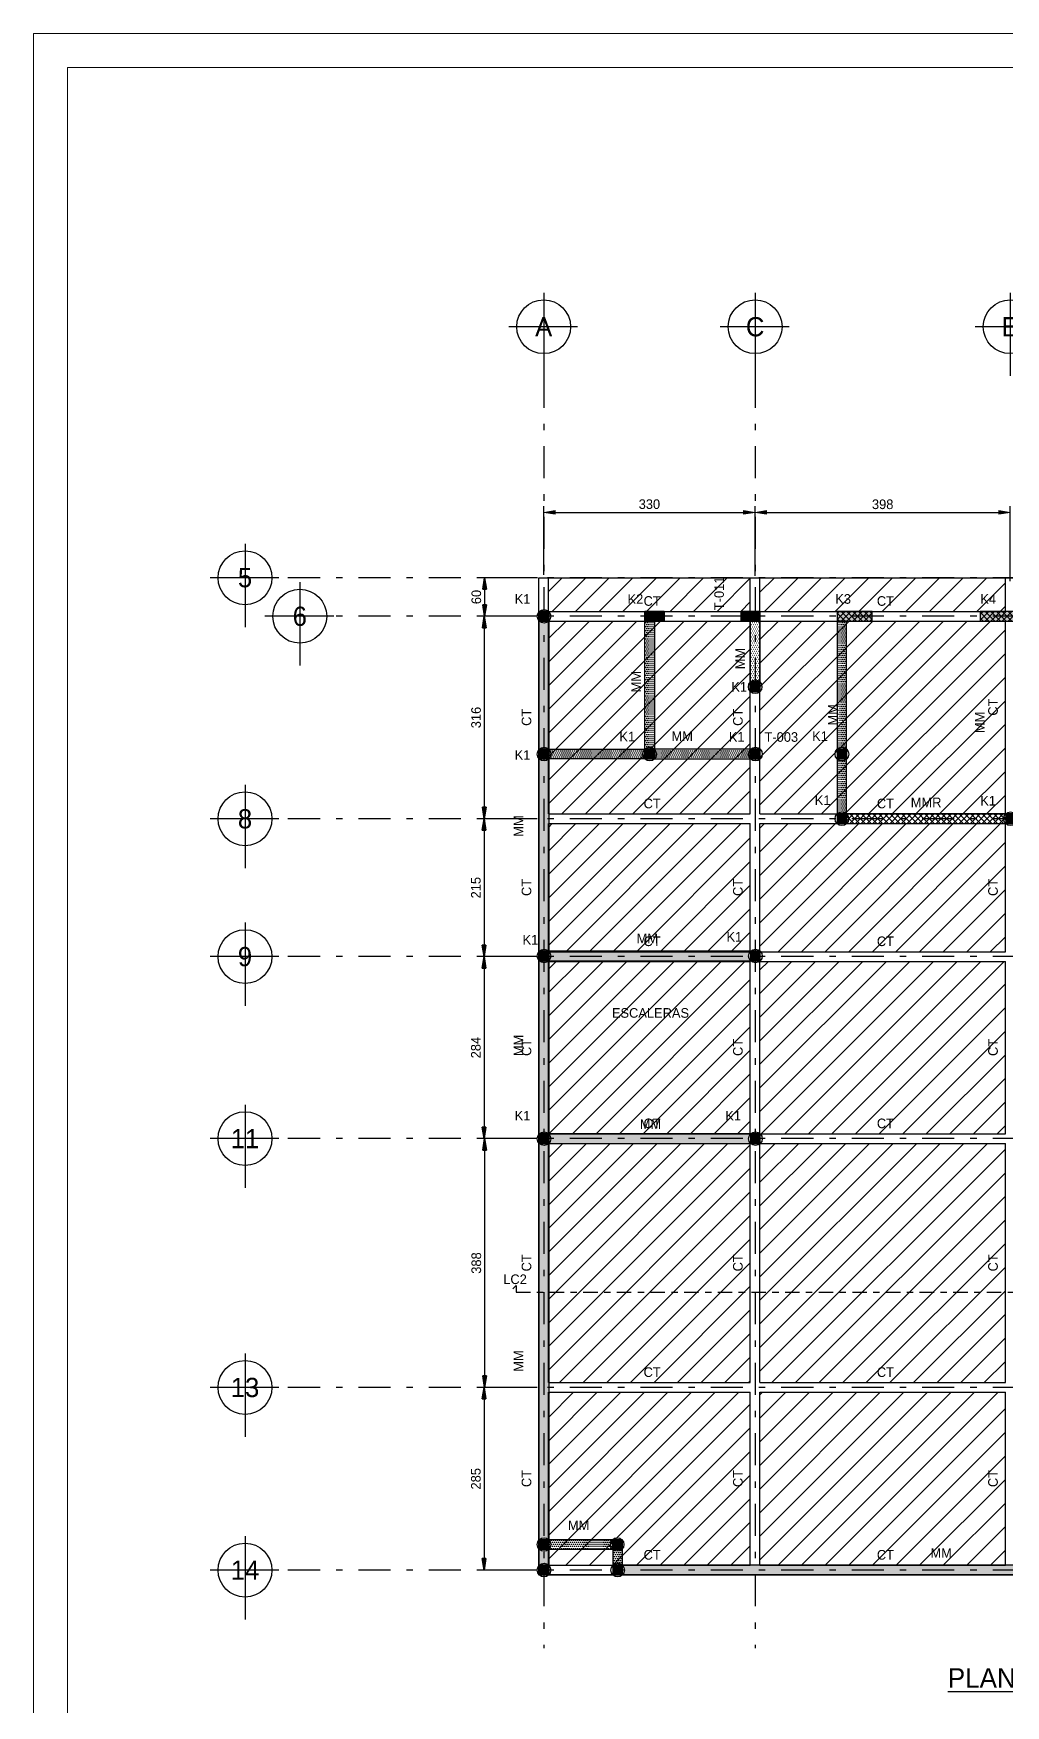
# Model space of a CAD drawing. Header units: millimetres. Extents: x -25 to 297, y -2 to 43.
# Drawn here: x -0.31 to 14.86, y 16.95 to 43.04 of the extents above; entities that cross this region are included whole.
import ezdxf
from ezdxf.enums import TextEntityAlignment as Align

# ---------------------------------------------------------------- set-up
doc = ezdxf.new("R2010")
doc.units = ezdxf.units.MM
doc.linetypes.add('DASHDOT', pattern=[1, 0.5, -0.25, 0, -0.25])
doc.linetypes.add('TRABE', pattern=[1.125, 0.75, -0.125, 0.125, -0.125])
for name, color, linetype in [('6', 7, 'Continuous'), ('C', 11, 'Continuous'), ('CT', 4, 'Continuous'), ('CTE', 242, 'Continuous'), ('EJES', 250, 'DASHDOT'), ('KS', 242, 'Continuous'), ('losa', 251, 'Continuous'), ('muros', 1, 'Continuous'), ('TEXT', 5, 'Continuous'), ('TITULO', 242, 'Continuous')]:
    doc.layers.add(name, color=color, linetype=linetype)
doc.styles.add('LEROY', font='stylu.ttf')
doc.dimstyles.new('LEROY', dxfattribs={"dimtxt": 0.15, "dimasz": 0.18, "dimexe": 0.1, "dimexo": 0.1, "dimgap": 0.05, "dimtad": 1, "dimdec": 0, "dimlfac": 100, "dimzin": 0, "dimdsep": 46, "dimtxsty": 'LEROY', "dimblk1": 'FLECHA', "dimblk2": 'FLECHA', "dimsah": 1, "dimcen": 0.2, "dimclrd": 256, "dimclre": 256, "dimclrt": 5, "dimadec": 0, "dimazin": 0, "dimtfac": 0.5, "dimtdec": 0, "dimtix": 1, "dimtofl": 0, "dimtmove": 0, "dimatfit": 3, "dimldrblk": 'FLECHA', "dimfxl": 1, "dimtolj": 1, "dimtzin": 0, "dimarcsym": 0})
pattern_1 = [(0, (-99.165944, -0.6), (0.015875, 0.03175), [0, -0.03175])]
pattern_2 = [(0, (-99.165944, 0), (0.015875, 0.03175), [0, -0.03175])]
pattern_3 = [(45, (-99.165944, 0), (-0.04490128, 0.04490128), []), (135, (-99.165944, 0), (-0.04490128, -0.04490128), [])]

# ---------------------------------------------------------------- blocks, each defined once
blk = doc.blocks.new('EJE-VERT')
at = {"color": 15, "linetype": 'Continuous'}
for p, q in [((0, 2.163), (0, 0)), ((0.883, 1.28), (-0.909, 1.28))]:
    blk.add_line(p, q, dxfattribs=at)
blk.add_circle((0, 1.28), 0.7, dxfattribs=at)
at = {"color": 242, "style": 'LEROY'}
blk.add_attdef('EJE', text='', height=0.5, dxfattribs=at).set_placement((0, 1.28), align=Align.MIDDLE)
blk = doc.blocks.new('FLECHA')
at = {"linetype": 'Continuous'}
blk.add_hatch(color=5, dxfattribs=at).paths.add_polyline_path([(0, 0), (-1, 0.16), (-1, -0.16)])
at = {"color": 5, "linetype": 'Continuous'}
blk.add_line((-1, 0.16), (-1, -0.16), dxfattribs=at)
blk.add_lwpolyline([(-1, 0.16), (0, 0), (-1, -0.16)], dxfattribs=at)
blk = doc.blocks.new('*D55')
at = {"layer": 'C', "lineweight": -2, "transparency": 16777216}
for p, q in [((7.65, 34.591), (7.65, 35.665)), ((7.83, 35.565), (10.77, 35.565)), ((10.95, 34.577), (10.95, 35.665))]:
    blk.add_line(p, q, dxfattribs=at)
at = {"layer": 'Defpoints', "color": 0, "transparency": 16777216}
for p in [(10.95, 35.565), (7.65, 34.491, 0), (10.95, 34.477, 0)]:
    blk.add_point(p, dxfattribs=at)
at = {"layer": 'C', "lineweight": -2, "transparency": 16777216, "xscale": 0.18, "yscale": 0.18, "zscale": 0.18, "rotation": 180}
blk.add_blockref('FLECHA', (7.65, 35.565), dxfattribs=at)
at = {"layer": 'C', "lineweight": -2, "transparency": 16777216, "xscale": 0.18, "yscale": 0.18, "zscale": 0.18}
blk.add_blockref('FLECHA', (10.95, 35.565), dxfattribs=at)
at = {"layer": 'C', "color": 5, "transparency": 16777216, "insert": (9.3, 35.693), "char_height": 0.15, "attachment_point": 5, "style": 'LEROY'}
blk.add_mtext('\\A1;330', dxfattribs=at)
blk = doc.blocks.new('*D56')
at = {"layer": 'C', "lineweight": -2, "transparency": 16777216}
for p, q in [((10.95, 34.59), (10.95, 35.664)), ((11.13, 35.564), (14.752, 35.564)), ((14.932, 34.494), (14.932, 35.664))]:
    blk.add_line(p, q, dxfattribs=at)
at = {"layer": 'Defpoints', "color": 0, "transparency": 16777216}
for p in [(14.932, 35.564), (10.95, 34.49, 0), (14.932, 34.394, 0)]:
    blk.add_point(p, dxfattribs=at)
at = {"layer": 'C', "lineweight": -2, "transparency": 16777216, "xscale": 0.18, "yscale": 0.18, "zscale": 0.18, "rotation": 180}
blk.add_blockref('FLECHA', (10.95, 35.564), dxfattribs=at)
at = {"layer": 'C', "lineweight": -2, "transparency": 16777216, "xscale": 0.18, "yscale": 0.18, "zscale": 0.18}
blk.add_blockref('FLECHA', (14.932, 35.564), dxfattribs=at)
at = {"layer": 'C', "color": 5, "transparency": 16777216, "insert": (12.941, 35.691), "char_height": 0.15, "attachment_point": 5, "style": 'LEROY'}
blk.add_mtext('\\A1;398', dxfattribs=at)
blk = doc.blocks.new('*D60')
at = {"layer": 'C', "lineweight": -2, "transparency": 16777216}
for p, q in [((7.554, 34.545), (6.627, 34.545)), ((6.727, 34.365), (6.727, 34.125)), ((7.55, 33.945), (6.627, 33.945))]:
    blk.add_line(p, q, dxfattribs=at)
at = {"layer": 'Defpoints', "color": 0, "transparency": 16777216}
for p in [(7.654, 34.545), (6.727, 33.945), (7.65, 33.945)]:
    blk.add_point(p, dxfattribs=at)
at = {"layer": 'C', "lineweight": -2, "transparency": 16777216, "xscale": 0.18, "yscale": 0.18, "zscale": 0.18}
for p, rotation in [((6.727, 34.545), 90), ((6.727, 33.945), 270)]:
    blk.add_blockref('FLECHA', p, dxfattribs=dict(at, rotation=rotation))
at = {"layer": 'C', "color": 5, "transparency": 16777216, "insert": (6.599, 34.245), "char_height": 0.15, "attachment_point": 5, "rotation": 90, "style": 'LEROY'}
blk.add_mtext('\\A1;60', dxfattribs=at)
blk = doc.blocks.new('*D61')
at = {"layer": 'C', "lineweight": -2, "transparency": 16777216}
for p, q in [((7.55, 33.945), (6.623, 33.945)), ((6.723, 33.765), (6.723, 30.965)), ((7.448, 30.785), (6.623, 30.785))]:
    blk.add_line(p, q, dxfattribs=at)
at = {"layer": 'Defpoints', "color": 0, "transparency": 16777216}
for p in [(7.65, 33.945), (6.723, 30.785), (7.548, 30.785)]:
    blk.add_point(p, dxfattribs=at)
at = {"layer": 'C', "lineweight": -2, "transparency": 16777216, "xscale": 0.18, "yscale": 0.18, "zscale": 0.18}
for p, rotation in [((6.723, 33.945), 90), ((6.723, 30.785), 270)]:
    blk.add_blockref('FLECHA', p, dxfattribs=dict(at, rotation=rotation))
at = {"layer": 'C', "color": 5, "transparency": 16777216, "insert": (6.595, 32.365), "char_height": 0.15, "attachment_point": 5, "rotation": 90, "style": 'LEROY'}
blk.add_mtext('\\A1;316', dxfattribs=at)
blk = doc.blocks.new('*D62')
at = {"layer": 'C', "lineweight": -2, "transparency": 16777216}
for p, q in [((7.548, 30.785), (6.62, 30.785)), ((6.72, 30.605), (6.72, 28.815)), ((7.543, 28.635), (6.62, 28.635))]:
    blk.add_line(p, q, dxfattribs=at)
at = {"layer": 'Defpoints', "color": 0, "transparency": 16777216}
for p in [(7.648, 30.785), (6.72, 28.635), (7.643, 28.635)]:
    blk.add_point(p, dxfattribs=at)
at = {"layer": 'C', "lineweight": -2, "transparency": 16777216, "xscale": 0.18, "yscale": 0.18, "zscale": 0.18}
for p, rotation in [((6.72, 30.785), 90), ((6.72, 28.635), 270)]:
    blk.add_blockref('FLECHA', p, dxfattribs=dict(at, rotation=rotation))
at = {"layer": 'C', "color": 5, "transparency": 16777216, "insert": (6.592, 29.71), "char_height": 0.15, "attachment_point": 5, "rotation": 90, "style": 'LEROY'}
blk.add_mtext('\\A1;215', dxfattribs=at)
blk = doc.blocks.new('*D63')
at = {"layer": 'C', "lineweight": -2, "transparency": 16777216}
for p, q in [((7.548, 28.635), (6.62, 28.635)), ((6.72, 28.455), (6.72, 25.975)), ((7.543, 25.795), (6.62, 25.795))]:
    blk.add_line(p, q, dxfattribs=at)
at = {"layer": 'Defpoints', "color": 0, "transparency": 16777216}
for p in [(7.648, 28.635), (6.72, 25.795), (7.643, 25.795)]:
    blk.add_point(p, dxfattribs=at)
at = {"layer": 'C', "lineweight": -2, "transparency": 16777216, "xscale": 0.18, "yscale": 0.18, "zscale": 0.18}
for p, rotation in [((6.72, 28.635), 90), ((6.72, 25.795), 270)]:
    blk.add_blockref('FLECHA', p, dxfattribs=dict(at, rotation=rotation))
at = {"layer": 'C', "color": 5, "transparency": 16777216, "insert": (6.592, 27.215), "char_height": 0.15, "attachment_point": 5, "rotation": 90, "style": 'LEROY'}
blk.add_mtext('\\A1;284', dxfattribs=at)
blk = doc.blocks.new('*D64')
at = {"layer": 'C', "lineweight": -2, "transparency": 16777216}
for p, q in [((7.554, 25.795), (6.627, 25.795)), ((6.727, 25.615), (6.727, 22.093)), ((7.55, 21.913), (6.627, 21.913))]:
    blk.add_line(p, q, dxfattribs=at)
at = {"layer": 'Defpoints', "color": 0, "transparency": 16777216}
for p in [(7.654, 25.795), (6.727, 21.913), (7.65, 21.913)]:
    blk.add_point(p, dxfattribs=at)
at = {"layer": 'C', "lineweight": -2, "transparency": 16777216, "xscale": 0.18, "yscale": 0.18, "zscale": 0.18}
for p, rotation in [((6.727, 25.795), 90), ((6.727, 21.913), 270)]:
    blk.add_blockref('FLECHA', p, dxfattribs=dict(at, rotation=rotation))
at = {"layer": 'C', "color": 5, "transparency": 16777216, "insert": (6.599, 23.854), "char_height": 0.15, "attachment_point": 5, "rotation": 90, "style": 'LEROY'}
blk.add_mtext('\\A1;388', dxfattribs=at)
blk = doc.blocks.new('*D65')
at = {"layer": 'C', "lineweight": -2, "transparency": 16777216}
for p, q in [((7.548, 21.913), (6.62, 21.913)), ((6.72, 21.733), (6.72, 19.243)), ((7.55, 19.063), (6.62, 19.063))]:
    blk.add_line(p, q, dxfattribs=at)
at = {"layer": 'Defpoints', "color": 0, "transparency": 16777216}
for p in [(7.648, 21.913), (6.72, 19.063), (7.65, 19.063)]:
    blk.add_point(p, dxfattribs=at)
at = {"layer": 'C', "lineweight": -2, "transparency": 16777216, "xscale": 0.18, "yscale": 0.18, "zscale": 0.18}
for p, rotation in [((6.72, 21.913), 90), ((6.72, 19.063), 270)]:
    blk.add_blockref('FLECHA', p, dxfattribs=dict(at, rotation=rotation))
at = {"layer": 'C', "color": 5, "transparency": 16777216, "insert": (6.592, 20.488), "char_height": 0.15, "attachment_point": 5, "rotation": 90, "style": 'LEROY'}
blk.add_mtext('\\A1;285', dxfattribs=at)
blk = doc.blocks.new('SEF')
at = {"layer": 'KS'}
blk.add_hatch(color=256, dxfattribs=at).paths.add_polyline_path([(101.539, 139.836), (101.689, 139.836), (101.689, 139.986), (101.539, 139.986)])
at = {"layer": 'KS', "elevation": 0}
blk.add_lwpolyline([(101.539, 139.836), (101.689, 139.836), (101.689, 139.986), (101.539, 139.986)], close=True, dxfattribs=at)
at = {"layer": 'KS', "color": 251}
blk.add_circle((101.614, 139.911, 0), 0.106, dxfattribs=at)

msp = doc.modelspace()

# ---------------------------------------------------------------- hatches: boundary and pattern name
at = {"layer": 'KS'}
for points in [[(9.529, 33.87), (9.529, 34.02), (9.229, 34.02), (9.229, 33.87)], [(11.029, 33.87), (11.029, 34.02), (10.729, 34.02), (10.729, 33.87)]]:
    msp.add_hatch(color=256, dxfattribs=at).paths.add_polyline_path(points)
h = msp.add_hatch(color=256, dxfattribs=at)
h.dxf.hatch_style = 1
h.paths.add_polyline_path([(12.229, 34.02), (12.229, 33.87), (12.779, 33.87), (12.779, 34.02)])
h = msp.add_hatch(color=256, dxfattribs=at)
h.dxf.hatch_style = 1
h.paths.add_polyline_path([(14.461, 34.02), (14.461, 33.87), (15.411, 33.87), (15.411, 34.02)])
at = {"layer": 'losa'}
h = msp.add_hatch(dxfattribs=at)
h.set_pattern_fill('ANSI31', color=256, scale=0.082)
h.set_pattern_definition([(45, (-168.30692, 81.05552), (-0.18409525, 0.18409525), [])])
h.paths.add_polyline_path([(7.725, 21.838), (7.725, 19.138), (10.875, 19.138), (10.875, 21.838)])
h.paths.add_polyline_path([(11.025, 19.138), (14.857, 19.138), (14.857, 21.838), (11.025, 21.838)])
h.paths.add_polyline_path([(15.007, 19.138), (17.49, 19.138), (17.49, 21.838), (15.007, 21.838)])
h.paths.add_polyline_path([(17.64, 19.138), (20.64, 19.138), (20.64, 21.838), (17.64, 21.838)])
h.paths.add_polyline_path([(27.343, 19.138), (27.376, 21.838), (20.79, 21.838), (20.79, 19.138)])
h.paths.add_polyline_path([(20.79, 25.72), (20.79, 21.988), (27.378, 21.988), (27.424, 25.72)])
h.paths.add_polyline_path([(20.64, 25.72), (17.64, 25.72), (17.64, 21.988), (20.64, 21.988)])
h.paths.add_polyline_path([(17.49, 25.72), (15.007, 25.72), (15.007, 21.988), (17.49, 21.988)])
h.paths.add_polyline_path([(11.025, 21.988), (14.857, 21.988), (14.857, 25.72), (11.025, 25.72)])
h.paths.add_polyline_path([(7.725, 21.988), (10.875, 21.988), (10.875, 25.72), (7.725, 25.72)])
h.paths.add_polyline_path([(7.725, 25.87), (10.875, 25.87), (10.875, 28.56), (7.725, 28.56)])
h.paths.add_polyline_path([(11.025, 25.87), (14.857, 25.87), (14.857, 28.56), (11.025, 28.56)])
h.paths.add_polyline_path([(15.007, 28.56), (15.007, 25.87), (17.49, 25.87), (17.49, 28.56)])
h.paths.add_polyline_path([(20.64, 25.87), (20.64, 28.56), (17.64, 28.56), (17.64, 25.87)])
h.paths.add_polyline_path([(27.426, 25.87), (27.459, 28.56), (20.79, 28.56), (20.79, 25.87)])
h.paths.add_polyline_path([(20.79, 30.71), (20.79, 28.71), (27.461, 28.71), (27.486, 30.71)])
h.paths.add_polyline_path([(27.488, 30.86), (27.525, 33.87), (20.79, 33.87), (20.79, 30.86)])
h.paths.add_polyline_path([(20.64, 33.87), (17.64, 33.87), (17.64, 30.86), (20.64, 30.86)])
h.paths.add_polyline_path([(15.007, 30.86), (17.49, 30.86), (17.49, 33.87), (15.007, 33.87)])
h.paths.add_polyline_path([(14.857, 30.86), (14.857, 33.87), (11.025, 33.87), (11.025, 30.86)])
h.paths.add_polyline_path([(10.875, 33.87), (7.725, 33.87), (7.725, 30.86), (10.875, 30.86)])
h.paths.add_polyline_path([(7.725, 34.545), (7.725, 34.02), (10.875, 34.02), (10.875, 34.545)])
h.paths.add_polyline_path([(14.857, 34.02), (14.857, 34.545), (11.025, 34.545), (11.025, 34.02)])
h.paths.add_polyline_path([(15.007, 34.545), (15.007, 34.02), (17.49, 34.02), (17.49, 34.545)])
h.paths.add_polyline_path([(20.64, 34.02), (20.64, 34.545), (17.64, 34.545), (17.64, 34.02)])
h.paths.add_polyline_path([(27.526, 34.02), (27.533, 34.545), (20.79, 34.545), (20.79, 34.02)])
h.paths.add_polyline_path([(10.875, 28.71), (10.875, 30.71), (7.725, 30.71), (7.725, 28.71)])
h.paths.add_polyline_path([(14.857, 28.71), (14.857, 30.71), (11.025, 30.71), (11.025, 28.71)])
h.paths.add_polyline_path([(15.007, 28.71), (17.49, 28.71), (17.49, 30.71), (15.007, 30.71)])
h.paths.add_polyline_path([(20.64, 28.71), (20.64, 30.71), (17.64, 30.71), (17.64, 28.71)])
at = {"layer": 'muros'}
h = msp.add_hatch(dxfattribs=at)
h.set_pattern_fill('DOTS', color=256, scale=0.02)
h.set_pattern_definition(pattern_2)
h.paths.add_polyline_path([(7.729, 19.388), (7.579, 19.388), (7.579, 18.988), (7.729, 18.988)])
h.paths.add_polyline_path([(7.729, 34.02), (7.579, 34.02), (7.579, 19.538), (7.729, 19.538)])
h = msp.add_hatch(dxfattribs=at)
h.set_pattern_fill('DOTS', color=3, scale=0.02)
h.set_pattern_definition(pattern_1)
h.paths.add_polyline_path([(9.529, 34.02), (9.229, 34.02), (9.229, 33.87), (9.529, 33.87)])
h = msp.add_hatch(dxfattribs=at)
h.set_pattern_fill('DOTS', color=3, scale=0.02)
h.set_pattern_definition(pattern_1)
h.paths.add_polyline_path([(11.029, 33.87), (11.029, 34.019), (10.729, 34.019), (10.729, 33.87)])
h = msp.add_hatch(dxfattribs=at)
h.set_pattern_fill('ANSI37', color=3, scale=0.02)
h.set_pattern_definition(pattern_3)
h.paths.add_polyline_path([(12.229, 34.02), (12.229, 33.87), (12.779, 33.87), (12.779, 34.02)])
h = msp.add_hatch(dxfattribs=at)
h.set_pattern_fill('ANSI37', color=3, scale=0.02)
h.set_pattern_definition(pattern_3)
h.paths.add_polyline_path([(15.411, 33.87), (15.411, 34.02), (14.461, 34.02), (14.461, 33.87)])
h = msp.add_hatch(dxfattribs=at)
h.set_pattern_fill('DOTS', color=256, scale=0.02)
h.set_pattern_definition(pattern_1)
h.paths.add_polyline_path([(9.379, 33.87), (9.229, 33.87), (9.229, 31.72), (9.379, 31.72), (9.379, 31.87)])
h = msp.add_hatch(dxfattribs=at)
h.set_pattern_fill('DOTS', color=256, scale=0.02)
h.set_pattern_definition(pattern_2)
h.paths.add_polyline_path([(11.029, 33.87), (10.875, 33.87), (10.875, 32.77), (11.029, 32.77)])
h = msp.add_hatch(dxfattribs=at)
h.set_pattern_fill('DOTS', color=256, scale=0.02)
h.set_pattern_definition(pattern_2)
h.paths.add_polyline_path([(12.229, 30.86), (12.379, 30.86), (12.379, 33.87), (12.229, 33.87)])
h = msp.add_hatch(dxfattribs=at)
h.set_pattern_fill('DOTS', color=256, scale=0.02)
h.set_pattern_definition(pattern_2)
h.paths.add_polyline_path([(7.729, 31.87), (7.729, 31.72), (9.229, 31.72), (9.229, 31.87)])
h = msp.add_hatch(dxfattribs=at)
h.set_pattern_fill('DOTS', color=256, scale=0.02)
h.set_pattern_definition(pattern_2)
h.paths.add_polyline_path([(9.379, 31.87), (9.379, 31.72), (11.029, 31.72), (11.029, 31.87)])
h = msp.add_hatch(dxfattribs=at)
h.set_pattern_fill('ANSI37', color=256, scale=0.02)
h.set_pattern_definition([(45, (-99.165944, -0.6), (-0.04490128, 0.04490128), []), (135, (-99.165944, -0.6), (-0.04490128, -0.04490128), [])])
h.paths.add_polyline_path([(12.229, 30.86), (12.229, 30.71), (17.644, 30.71), (17.644, 30.86)])
h = msp.add_hatch(dxfattribs=at)
h.set_pattern_fill('DOTS', color=256, scale=0.02)
h.set_pattern_definition([(0, (-99.165944, -0.66543), (0.015875, 0.03175), [0, -0.03175])])
h.paths.add_polyline_path([(11.029, 28.57), (11.029, 28.72), (7.729, 28.72), (7.729, 28.57)])
h = msp.add_hatch(dxfattribs=at)
h.set_pattern_fill('DOTS', color=256, scale=0.02)
h.set_pattern_definition(pattern_1)
h.paths.add_polyline_path([(11.029, 25.72), (11.029, 25.87), (7.729, 25.87), (7.729, 25.72)])
h = msp.add_hatch(dxfattribs=at)
h.set_pattern_fill('DOTS', color=256, scale=0.02)
h.set_pattern_definition(pattern_1)
h.paths.add_polyline_path([(7.729, 19.538), (7.729, 19.388), (8.879, 19.388), (8.879, 19.538)])
h.paths.add_polyline_path([(7.579, 19.388), (7.729, 19.388), (7.729, 19.538), (7.579, 19.538)])
h = msp.add_hatch(dxfattribs=at)
h.set_pattern_fill('DOTS', color=256, scale=0.02)
h.set_pattern_definition(pattern_1)
h.paths.add_polyline_path([(8.879, 19.388), (8.729, 19.388), (8.729, 19.138), (8.879, 19.138)])
h = msp.add_hatch(dxfattribs=at)
h.set_pattern_fill('DOTS', color=256, scale=0.02)
h.set_pattern_definition(pattern_1)
h.paths.add_polyline_path([(19.144, 18.988), (19.144, 19.138), (8.729, 19.138), (8.729, 18.988)])

# ---------------------------------------------------------------- linework, layer by layer
at = {"layer": '6', "lineweight": 0}
for points in [[(-0.314, 43.038), (63.706, 43.038), (63.706, 0), (-0.314, 0)], [(0.218, 42.506), (63.174, 42.506), (63.174, 0.532), (0.218, 0.532)]]:
    msp.add_lwpolyline(points, close=True, dxfattribs=at)
at = {"layer": 'CT'}
for p, q in [((7.575, 34.545), (27.686, 34.545)), ((7.575, 18.988), (7.575, 34.545)), ((7.725, 34.02), (7.725, 34.545)), ((10.875, 34.02), (10.875, 34.545)), ((11.025, 34.02), (11.025, 34.545)), ((14.857, 34.02), (14.857, 34.545)), ((7.575, 33.87), (7.575, 34.02)), ((7.725, 34.02), (10.875, 34.02)), ((11.025, 34.02), (14.857, 34.02)), ((7.725, 33.87), (10.875, 33.87)), ((7.725, 30.86), (7.725, 33.87)), ((10.875, 30.86), (10.875, 33.87)), ((11.025, 33.87), (14.857, 33.87)), ((11.025, 30.86), (11.025, 33.87)), ((14.857, 30.86), (14.857, 33.87)), ((7.725, 30.86), (10.875, 30.86)), ((11.025, 30.86), (14.857, 30.86)), ((7.725, 30.71), (10.875, 30.71)), ((7.725, 28.71), (7.725, 30.71)), ((10.875, 28.71), (10.875, 30.71)), ((11.025, 30.71), (14.857, 30.71)), ((11.025, 28.71), (11.025, 30.71)), ((14.857, 28.71), (14.857, 30.71)), ((7.725, 28.71), (10.875, 28.71)), ((11.025, 28.71), (14.857, 28.71)), ((7.725, 28.56), (10.875, 28.56)), ((7.725, 25.87), (7.725, 28.56)), ((10.875, 25.87), (10.875, 28.56)), ((11.025, 28.56), (14.857, 28.56)), ((11.025, 25.87), (11.025, 28.56)), ((14.857, 25.87), (14.857, 28.56)), ((7.725, 25.87), (10.875, 25.87)), ((11.025, 25.87), (14.857, 25.87)), ((7.725, 25.72), (10.875, 25.72)), ((7.725, 21.988), (7.725, 25.72)), ((10.875, 21.988), (10.875, 25.72)), ((11.025, 25.72), (14.857, 25.72)), ((11.025, 21.988), (11.025, 25.72)), ((14.857, 21.988), (14.857, 25.72)), ((7.725, 21.988), (10.875, 21.988)), ((11.025, 21.988), (14.857, 21.988)), ((7.725, 21.838), (10.875, 21.838)), ((7.725, 19.138), (7.725, 21.838)), ((10.875, 19.138), (10.875, 21.838)), ((11.025, 21.838), (14.857, 21.838)), ((11.025, 19.138), (11.025, 21.838)), ((14.857, 19.138), (14.857, 21.838)), ((7.725, 19.138), (10.875, 19.138)), ((11.025, 19.138), (14.857, 19.138)), ((27.491, 18.988), (7.575, 18.988)), ((7.575, 18.988), (27.491, 18.988)), ((10.875, 18.987), (10.875, 18.988)), ((11.025, 18.987), (11.025, 18.988))]:
    msp.add_line(p, q, dxfattribs=at)
at = {"layer": 'CTE', "linetype": 'TRABE', "ltscale": 0.3}
msp.add_lwpolyline([(7.171, 23.453), (7.218, 23.501), (7.218, 23.401), (28.259, 23.401), (28.259, 23.501), (28.306, 23.453)], dxfattribs=at)
at = {"layer": 'EJES'}
for p, q in [((7.65, 37.698), (7.65, 17.845)), ((10.95, 37.698), (10.95, 17.845)), ((28.359, 34.545), (3.525, 34.545)), ((28.359, 33.945), (3.525, 33.945)), ((28.359, 30.785), (3.525, 30.785)), ((28.359, 28.635), (3.525, 28.635)), ((28.359, 25.795), (3.525, 25.795)), ((28.359, 21.913), (3.525, 21.913)), ((28.359, 19.063), (3.525, 19.063))]:
    msp.add_line(p, q, dxfattribs=at)
at = {"layer": 'KS'}
for points in [[(9.529, 33.87), (9.529, 34.02), (9.229, 34.02), (9.229, 33.87)], [(12.229, 33.87), (12.779, 33.87), (12.779, 34.02), (12.229, 34.02)], [(14.461, 33.87), (15.411, 33.87), (15.411, 34.02), (14.461, 34.02)]]:
    msp.add_lwpolyline(points, close=True, dxfattribs=at)
at = {"layer": 'losa', "color": 3}
for points in [[(9.529, 33.87), (9.229, 33.87), (9.229, 34.02), (9.529, 34.02)], [(10.729, 33.87), (11.029, 33.87), (11.029, 34.019), (10.729, 34.019)], [(12.229, 33.87), (12.779, 33.87), (12.779, 34.02), (12.229, 34.02)], [(14.461, 33.87), (15.411, 33.87), (15.411, 34.02), (14.461, 34.02)]]:
    msp.add_lwpolyline(points, close=True, dxfattribs=at)
at = {"layer": 'muros'}
for points in [[(7.579, 34.02), (7.729, 34.02), (7.729, 18.988), (7.579, 18.988)], [(9.229, 33.87), (9.379, 33.87), (9.379, 31.72), (9.229, 31.72)], [(10.875, 32.77), (11.029, 32.77), (11.029, 33.87), (10.875, 33.87)], [(12.229, 30.86), (12.379, 30.86), (12.379, 33.87), (12.229, 33.87)], [(9.229, 31.72), (7.729, 31.72), (7.729, 31.87), (9.229, 31.87)], [(9.379, 31.72), (11.029, 31.72), (11.029, 31.87), (9.379, 31.87)], [(12.229, 30.71), (17.644, 30.71), (17.644, 30.86), (12.229, 30.86)], [(7.729, 28.57), (11.029, 28.57), (11.029, 28.72), (7.729, 28.72)], [(7.729, 25.72), (11.029, 25.72), (11.029, 25.87), (7.729, 25.87)], [(7.579, 19.388), (8.879, 19.388), (8.879, 19.538), (7.579, 19.538)], [(8.729, 19.138), (8.879, 19.138), (8.879, 19.388), (8.729, 19.388)], [(8.729, 18.988), (19.144, 18.988), (19.144, 19.138), (8.729, 19.138)]]:
    msp.add_lwpolyline(points, close=True, dxfattribs=at)

# ---------------------------------------------------------------- block references
at = {"rotation": 90}
for p in [(147.566, -67.67, 0), (150.862, -68.769, 0), (147.566, -69.82, 0), (149.216, -69.82, 0), (150.866, -69.82, 0), (152.216, -69.82, 0), (152.216, -70.829, 0), (154.848, -70.829, 0), (147.566, -72.97, 0), (150.866, -72.97, 0), (147.566, -75.82, 0), (150.866, -75.82, 0), (147.566, -82.151, 0), (148.708, -82.151, 0), (147.566, -82.551, 0), (148.716, -82.551, 0)]:
    msp.add_blockref('SEF', p, dxfattribs=at)
at = {"layer": 'EJES', "xscale": 0.599999999999909, "yscale": 0.599999999999909, "zscale": 0.599999999999909}
for p, values in [((7.65, 37.694), {'EJE': 'A'}), ((14.932, 37.694), {'EJE': 'E'}), ((2.988, 33.777), {'EJE': '5'}), ((3.843, 33.177), {'EJE': '6'}), ((2.988, 30.017), {'EJE': '8'}), ((2.988, 27.867), {'EJE': '9'}), ((2.988, 25.027), {'EJE': '11'}), ((2.988, 21.145), {'EJE': '13'}), ((2.988, 18.295), {'EJE': '14'})]:
    msp.add_blockref('EJE-VERT', p, dxfattribs=at).add_auto_attribs(values)
at = {"layer": 'EJES', "xscale": 0.5999999999999067, "yscale": 0.5999999999999067, "zscale": 0.5999999999999067, "rotation": 359.9831932342179}
msp.add_blockref('EJE-VERT', (10.95, 37.694), dxfattribs=at).add_auto_attribs({'EJE': 'C'})

# ---------------------------------------------------------------- texts
at = {"layer": 'CTE', "linetype": 'TRABE', "ltscale": 0.3, "style": 'LEROY'}
msp.add_text('LC2', height=0.15, dxfattribs=at).set_placement((7.203, 23.601, 0), align=Align.MIDDLE)
at = {"layer": 'TEXT', "style": 'LEROY'}
for s, p in [('T-011', (10.388, 34.302, 0)), ('MM', (10.716, 33.285, 0)), ('MM', (9.093, 32.925, 0)), ('MM', (12.164, 32.407, 0)), ('MM', (14.457, 32.289, 0)), ('MM', (7.258, 30.672, 0)), ('MM', (7.258, 27.249, 0)), ('MM', (7.258, 22.325, 0))]:
    msp.add_text(s, height=0.15, rotation=90, dxfattribs=at).set_placement(p, align=Align.MIDDLE)
for s, p in [('K1', (7.32, 34.215, 0)), ('K2', (9.082, 34.215, 0)), ('K3', (12.324, 34.215, 0)), ('K4', (14.588, 34.215, 0)), ('K1', (10.701, 32.844, 0)), ('K1', (8.954, 32.067, 0)), ('MM', (9.812, 32.074, 0)), ('K1', (10.662, 32.064, 0)), ('T-003', (11.359, 32.061, 0)), ('K1', (11.963, 32.074, 0)), ('K1', (7.32, 31.78, 0)), ('K1', (12.004, 31.074, 0)), ('MMR', (13.619, 31.041, 0)), ('K1', (14.587, 31.067, 0)), ('K1', (7.443, 28.898, 0)), ('MM', (9.268, 28.917, 0)), ('K1', (10.626, 28.944, 0)), ('ESCALERAS', (9.317, 27.756, 0)), ('K1', (7.32, 26.153, 0)), ('MM', (9.317, 26.022, 0)), ('K1', (10.608, 26.153, 0)), ('MM', (8.195, 19.762, 0)), ('MM', (13.854, 19.33, 0))]:
    msp.add_text(s, height=0.15, dxfattribs=at).set_placement(p, align=Align.MIDDLE)
at = {"layer": 'TEXT', "color": 5, "style": 'LEROY'}
for p in [(9.343, 34.183, 0), (12.984, 34.183, 0), (9.343, 31.024, 0), (12.984, 31.024, 0), (9.343, 28.874, 0), (12.984, 28.874, 0), (9.343, 26.033, 0), (12.984, 26.033, 0), (9.343, 22.152, 0), (12.984, 22.152, 0), (9.343, 19.302, 0), (12.984, 19.302, 0)]:
    msp.add_text('CT', height=0.15, dxfattribs=at).set_placement(p, align=Align.MIDDLE)
for p in [(14.663, 32.527, 0), (7.381, 32.368, 0), (10.681, 32.368, 0), (7.381, 29.714, 0), (10.681, 29.714, 0), (14.663, 29.714, 0), (7.381, 27.218, 0), (10.681, 27.218, 0), (14.663, 27.218, 0), (7.381, 23.857, 0), (10.681, 23.857, 0), (14.663, 23.857, 0), (7.381, 20.492, 0), (10.681, 20.492, 0), (14.663, 20.492, 0)]:
    msp.add_text('CT', height=0.15, rotation=90, dxfattribs=at).set_placement(p, align=Align.MIDDLE)
at = {"layer": 'TITULO', "style": 'LEROY'}
msp.add_text('%%UPLANTA LOSA DE CIMENTACIÓN', height=0.3036, dxfattribs=at).set_placement((17.161, 17.229), align=Align.CENTER)

# ---------------------------------------------------------------- dimensions: what is measured, and where the dimension line sits
at = {"layer": 'C'}
for base, p1, p2, picture, middle in [((10.95, 35.565, 0), (7.65, 34.491), (10.95, 34.477), '*D55', (9.3, 35.693, 0)), ((14.932, 35.564, 0), (10.95, 34.49), (14.932, 34.394), '*D56', (12.941, 35.691, 0))]:
    dim = msp.add_linear_dim(base=base, p1=p1, p2=p2, dimstyle='LEROY', override={"dimfxl": 0.1}, dxfattribs=at)
    dim.commit()
    dim.dimension.update_dxf_attribs({"geometry": picture, "text_midpoint": middle})
for base, p1, p2, picture, middle in [((6.727, 33.945), (7.654, 34.545), (7.65, 33.945), '*D60', (6.599, 34.245)), ((6.723, 30.785), (7.65, 33.945), (7.548, 30.785), '*D61', (6.595, 32.365)), ((6.72, 28.635), (7.648, 30.785), (7.643, 28.635), '*D62', (6.592, 29.71)), ((6.72, 25.795), (7.648, 28.635), (7.643, 25.795), '*D63', (6.592, 27.215)), ((6.727, 21.913), (7.654, 25.795), (7.65, 21.913), '*D64', (6.599, 23.854)), ((6.72, 19.063), (7.648, 21.913), (7.65, 19.063), '*D65', (6.592, 20.488))]:
    dim = msp.add_linear_dim(base=base, p1=p1, p2=p2, angle=90, dimstyle='LEROY', override={"dimfxl": 0.1}, dxfattribs=at)
    dim.commit()
    dim.dimension.update_dxf_attribs({"geometry": picture, "text_midpoint": middle})

doc.saveas('drawing.dxf')
